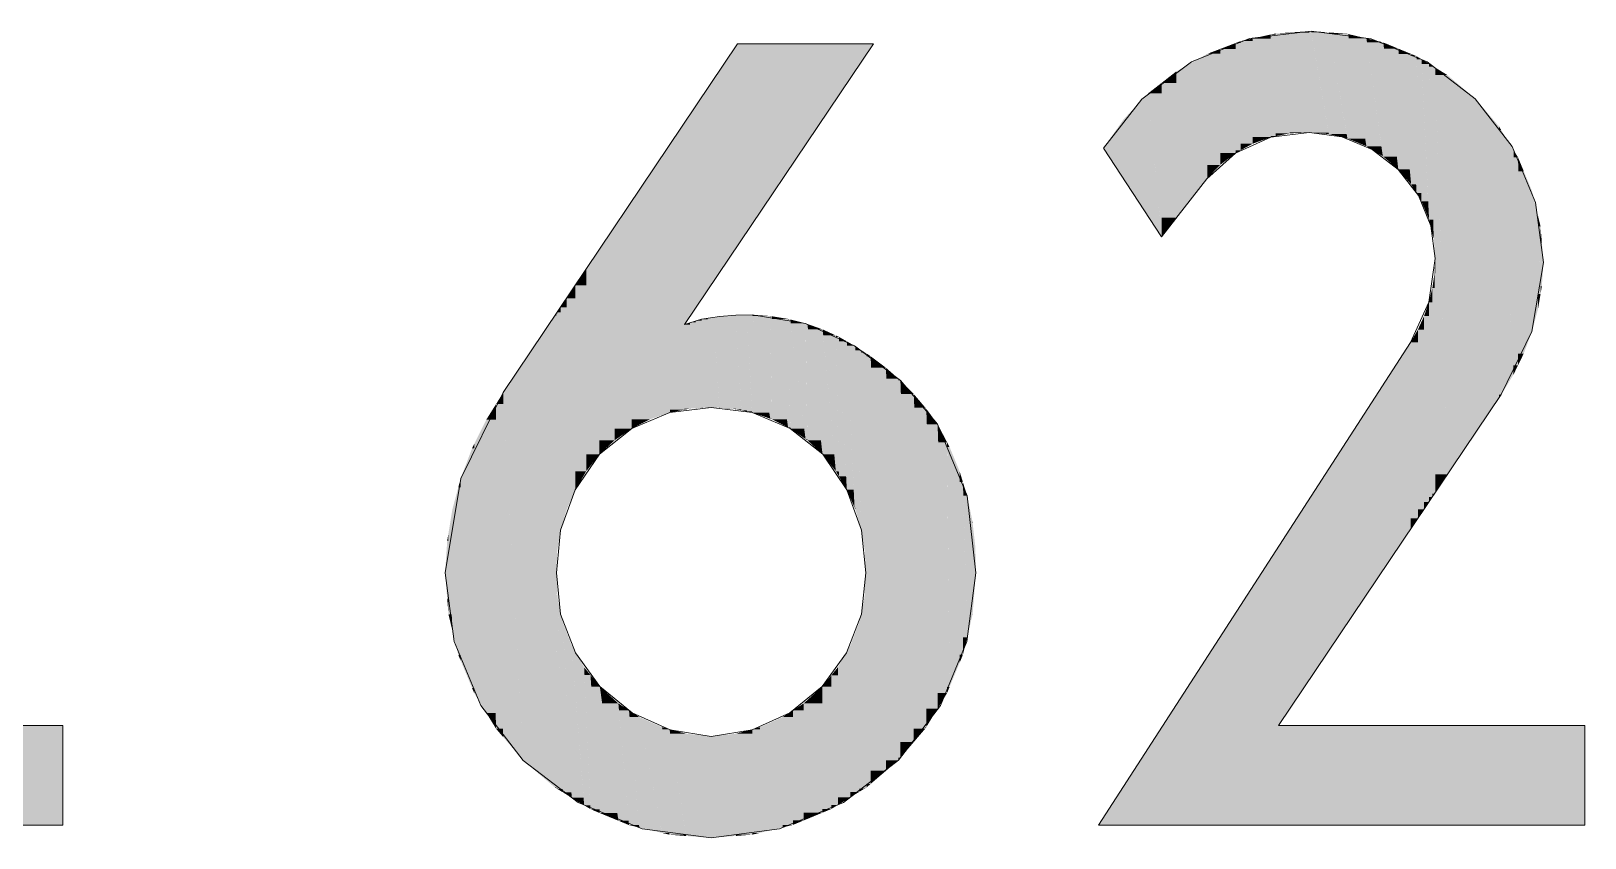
# Model space of a CAD drawing. Extents: x 885 to 2021, y 330 to 1122.
# Drawn here: x 1904.962 to 1908.997, y 640.183 to 642.278 of the extents above; entities that cross this region are included whole.
import ezdxf

# ---------------------------------------------------------------- set-up
doc = ezdxf.new("R2010")
doc.units = 0
doc.layers.get('0').update_dxf_attribs({"lineweight": 18})
doc.layers.add('P11_Plankopf_Ausführung_AF_4_800 Plankopf', color=7, linetype='Continuous', lineweight=25)

# ---------------------------------------------------------------- blocks, each defined once
blk = doc.blocks.new('Referenz-A0T8DI3SAL', base_point=(1729.7843, 502.0648))
at = {"layer": 'P11_Plankopf_Ausführung_AF_4_800 Plankopf', "color": 0, "linetype": 'Continuous', "lineweight": 13, "ltscale": 16.9}
for p, q in [((1908.1259, 642.2579), (1907.976, 642.1974)), ((1908.2863, 642.2776), (1908.1259, 642.2579)), ((1908.4422, 642.2574), (1908.2863, 642.2776)), ((1908.5876, 642.1975), (1908.4422, 642.2574)), ((1906.797, 642.2442), (1906.1882, 641.3391)), ((1906.6587, 641.5155), (1907.1499, 642.2442)), ((1907.1499, 642.2442), (1906.797, 642.2442)), ((1907.976, 642.1974), (1907.8467, 642.1004)), ((1908.7125, 642.1021), (1908.5876, 642.1975)), ((1907.8467, 642.1004), (1907.7467, 641.9734)), ((1908.8084, 641.9776), (1908.7125, 642.1021)), ((1908.2812, 642.0143), (1908.1815, 642.0023)), ((1908.366, 642.0031), (1908.2812, 642.0143)), ((1907.7467, 641.9734), (1907.8977, 641.7431)), ((1908.1815, 642.0023), (1908.09, 641.9609)), ((1908.4449, 641.9704), (1908.366, 642.0031)), ((1908.5127, 641.9184), (1908.4449, 641.9704)), ((1908.8688, 641.8325), (1908.8084, 641.9776)), ((1908.09, 641.9609), (1908.0152, 641.894)), ((1907.8977, 641.7431), (1908.0152, 641.894)), ((1908.5648, 641.8506), (1908.5127, 641.9184)), ((1908.5975, 641.7716), (1908.5648, 641.8506)), ((1908.8897, 641.6767), (1908.8688, 641.8325)), ((1908.6086, 641.6869), (1908.5975, 641.7716)), ((1908.592, 641.5737), (1908.6086, 641.6869)), ((1908.8598, 641.4973), (1908.8897, 641.6767)), ((1908.5446, 641.4695), (1908.592, 641.5737)), ((1906.7035, 641.5295), (1906.6587, 641.5155)), ((1906.7499, 641.5369), (1906.7035, 641.5295)), ((1906.7924, 641.5402), (1906.7499, 641.5369)), ((1906.8351, 641.5411), (1906.7924, 641.5402)), ((1906.9733, 641.5188), (1906.8351, 641.5411)), ((1907.1006, 641.4605), (1906.9733, 641.5188)), ((1908.78, 641.334), (1908.8598, 641.4973)), ((1907.2196, 641.3706), (1907.1006, 641.4605)), ((1908.5446, 641.4695), (1907.7338, 640.2163)), ((1907.3162, 641.257), (1907.2196, 641.3706)), ((1906.1882, 641.3391), (1906.0778, 641.1163)), ((1908.2019, 640.4745), (1908.78, 641.334)), ((1906.6211, 641.2874), (1906.522, 641.2458)), ((1906.7278, 641.3006), (1906.6211, 641.2874)), ((1906.8346, 641.2874), (1906.7278, 641.3006)), ((1906.9337, 641.2458), (1906.8346, 641.2874)), ((1906.522, 641.2458), (1906.4379, 641.1788)), ((1907.0178, 641.1788), (1906.9337, 641.2458)), ((1907.393, 641.071), (1907.3162, 641.257)), ((1906.4379, 641.1788), (1906.3752, 641.0866)), ((1907.0805, 641.0866), (1907.0178, 641.1788)), ((1906.0778, 641.1163), (1906.0373, 640.871)), ((1906.3752, 641.0866), (1906.3372, 640.9819)), ((1907.1185, 640.9819), (1907.0805, 641.0866)), ((1907.4156, 640.871), (1907.393, 641.071)), ((1906.3372, 640.9819), (1906.3262, 640.871)), ((1907.1295, 640.871), (1907.1185, 640.9819)), ((1906.0373, 640.871), (1906.0611, 640.6926)), ((1906.3262, 640.871), (1906.3373, 640.7637)), ((1907.1184, 640.7637), (1907.1295, 640.871)), ((1907.3922, 640.6929), (1907.4156, 640.871)), ((1906.3373, 640.7637), (1906.3758, 640.663)), ((1907.0798, 640.663), (1907.1184, 640.7637)), ((1906.0611, 640.6926), (1906.1303, 640.5265)), ((1907.3235, 640.527), (1907.3922, 640.6929)), ((1906.3758, 640.663), (1906.4391, 640.5756)), ((1907.0166, 640.5756), (1907.0798, 640.663)), ((1906.4391, 640.5756), (1906.5228, 640.5076)), ((1906.9328, 640.5076), (1907.0166, 640.5756)), ((1906.1303, 640.5265), (1906.2401, 640.3839)), ((1907.2143, 640.3845), (1907.3235, 640.527)), ((1906.5228, 640.5076), (1906.6213, 640.4636)), ((1906.8344, 640.4636), (1906.9328, 640.5076)), ((1905.0447, 640.4745), (1904.2492, 640.4745)), ((1905.0447, 640.2163), (1905.0447, 640.4745)), ((1906.6213, 640.4636), (1906.7278, 640.4465)), ((1906.7278, 640.4465), (1906.8344, 640.4636)), ((1908.9973, 640.4745), (1908.2019, 640.4745)), ((1908.9973, 640.2163), (1908.9973, 640.4745)), ((1906.2401, 640.3839), (1906.383, 640.2746)), ((1907.0718, 640.2751), (1907.2143, 640.3845)), ((1906.383, 640.2746), (1906.5494, 640.2061)), ((1906.9059, 640.2064), (1907.0718, 640.2751)), ((1903.7812, 640.2163), (1905.0447, 640.2163)), ((1906.5494, 640.2061), (1906.7278, 640.1829)), ((1906.7278, 640.1829), (1906.9059, 640.2064)), ((1907.7338, 640.2163), (1908.9973, 640.2163))]:
    blk.add_line(p, q, dxfattribs=at)
at = {"layer": 'P11_Plankopf_Ausführung_AF_4_800 Plankopf', "color": 0, "linetype": 'Continuous', "lineweight": 0, "ltscale": 0.0169}
blk.add_line((1906.8351, 641.5411), (1906.8346, 641.5411), dxfattribs=at)
for points in [[(1908.1342, 642.2516), (1908.1036, 642.2516), (1908.1342, 642.2583)], [(1908.1815, 642.2583), (1908.1342, 642.2583), (1908.1815, 642.2687)], [(1908.1815, 642.0023), (1908.1342, 642.0023), (1908.1342, 642.2583)], [(1908.1815, 642.0023), (1908.1815, 642.2583), (1908.1342, 642.2583)], [(1908.194, 642.2687), (1908.1815, 642.2687), (1908.194, 642.2714)], [(1908.194, 642.0048), (1908.1815, 642.0048), (1908.1815, 642.2687)], [(1908.194, 642.0048), (1908.194, 642.2687), (1908.1815, 642.2687)], [(1908.2309, 642.2714), (1908.194, 642.2714), (1908.2309, 642.2739)], [(1908.2309, 642.0121), (1908.194, 642.0121), (1908.194, 642.2714)], [(1908.2309, 642.0121), (1908.2309, 642.2714), (1908.194, 642.2714)], [(1908.2812, 642.2739), (1908.2309, 642.2739), (1908.2812, 642.2772)], [(1908.2812, 642.0143), (1908.2309, 642.0143), (1908.2309, 642.2739)], [(1908.2812, 642.0143), (1908.2812, 642.2739), (1908.2309, 642.2739)], [(1908.2863, 642.2772), (1908.2812, 642.2772), (1908.2863, 642.2776)], [(1908.2863, 642.0143), (1908.2812, 642.0143), (1908.2812, 642.2772)], [(1908.2863, 642.0138), (1908.2863, 642.2772), (1908.2812, 642.2772)], [(1908.3318, 642.0138), (1908.2863, 642.0138), (1908.2863, 642.2776)], [(1908.3325, 642.274), (1908.287, 642.274), (1908.2863, 642.2776)], [(1908.3325, 642.0102), (1908.3325, 642.274), (1908.287, 642.274)], [(1908.3785, 642.0102), (1908.3325, 642.0102), (1908.3325, 642.274)], [(1908.3806, 642.2704), (1908.3331, 642.2704), (1908.3325, 642.274)], [(1908.3806, 641.9987), (1908.3806, 642.2704), (1908.3331, 642.2704)], [(1908.3824, 641.9987), (1908.3806, 641.9987), (1908.3806, 642.2704)], [(1908.3824, 642.2699), (1908.3806, 642.2699), (1908.3806, 642.2704)], [(1908.3824, 641.9982), (1908.3824, 642.2699), (1908.3806, 642.2699)], [(1908.4267, 641.9982), (1908.3824, 641.9982), (1908.3824, 642.2699)], [(1908.4299, 642.2586), (1908.3842, 642.2586), (1908.3824, 642.2699)], [(1908.4299, 641.9786), (1908.4299, 642.2586), (1908.3842, 642.2586)], [(1908.4688, 641.9786), (1908.4299, 641.9786), (1908.4299, 642.2586)], [(1908.4725, 642.2485), (1908.4313, 642.2485), (1908.4299, 642.2586)], [(1906.797, 642.0386), (1906.6587, 642.0386), (1906.797, 642.2442)], [(1906.797, 641.7207), (1907.1499, 642.2442), (1906.797, 642.2442)], [(1908.0152, 642.1732), (1907.9365, 642.1732), (1908.0152, 642.2176)], [(1908.0171, 642.2176), (1908.0152, 642.2176), (1908.0171, 642.2187)], [(1908.0171, 641.896), (1908.0152, 641.896), (1908.0152, 642.2176)], [(1908.0171, 641.896), (1908.0171, 642.2176), (1908.0152, 642.2176)], [(1908.0501, 642.2187), (1908.0171, 642.2187), (1908.0501, 642.2312)], [(1908.0501, 641.9303), (1908.0171, 641.9303), (1908.0171, 642.2187)], [(1908.0501, 641.9303), (1908.0501, 642.2187), (1908.0171, 642.2187)], [(1908.09, 642.2312), (1908.0501, 642.2312), (1908.09, 642.2465)], [(1908.09, 641.9609), (1908.0501, 641.9609), (1908.0501, 642.2312)], [(1908.09, 641.9609), (1908.09, 642.2312), (1908.0501, 642.2312)], [(1908.1036, 642.2465), (1908.09, 642.2465), (1908.1036, 642.2516)], [(1908.1036, 641.9684), (1908.09, 641.9684), (1908.09, 642.2465)], [(1908.1036, 641.9684), (1908.1036, 642.2465), (1908.09, 642.2465)], [(1908.1342, 641.9851), (1908.1036, 641.9851), (1908.1036, 642.2516)], [(1908.1342, 641.9851), (1908.1342, 642.2516), (1908.1036, 642.2516)], [(1908.4725, 641.9525), (1908.4725, 642.2485), (1908.4313, 642.2485)], [(1908.4737, 641.9525), (1908.4725, 641.9525), (1908.4725, 642.2485)], [(1908.4737, 642.248), (1908.4725, 642.248), (1908.4725, 642.2485)], [(1908.4737, 641.9517), (1908.4737, 642.248), (1908.4725, 642.248)], [(1908.5088, 641.9517), (1908.4737, 641.9517), (1908.4737, 642.248)], [(1908.5127, 642.2319), (1908.4756, 642.2319), (1908.4737, 642.248)], [(1908.5127, 641.9184), (1908.5127, 642.2319), (1908.4756, 642.2319)], [(1908.5424, 641.9184), (1908.5127, 641.9184), (1908.5127, 642.2319)], [(1908.5461, 642.2182), (1908.514, 642.2182), (1908.5127, 642.2319)], [(1908.5461, 641.8793), (1908.5461, 642.2182), (1908.514, 642.2182)], [(1908.559, 641.8793), (1908.5461, 641.8793), (1908.5461, 642.2182)], [(1908.5598, 642.2125), (1908.5463, 642.2125), (1908.5461, 642.2182)], [(1908.5598, 641.8569), (1908.5598, 642.2125), (1908.5463, 642.2125)], [(1908.5722, 641.8569), (1908.5598, 641.8569), (1908.5598, 642.2125)], [(1908.5729, 642.2045), (1908.5601, 642.2045), (1908.5598, 642.2125)], [(1907.9365, 642.1429), (1907.8977, 642.1429), (1907.9365, 642.1732)], [(1908.0152, 641.894), (1907.9365, 641.894), (1907.9365, 642.1732)], [(1908.0152, 641.894), (1908.0152, 642.1732), (1907.9365, 642.1732)], [(1908.5729, 641.8355), (1908.5729, 642.2045), (1908.5601, 642.2045)], [(1908.5903, 641.8355), (1908.5729, 641.8355), (1908.5729, 642.2045)], [(1908.5926, 642.1925), (1908.5735, 642.1925), (1908.5729, 642.2045)], [(1908.5926, 641.788), (1908.5926, 642.1925), (1908.5735, 642.1925)], [(1908.6033, 641.788), (1908.5926, 641.788), (1908.5926, 642.1925)], [(1908.6046, 642.1852), (1908.5928, 642.1852), (1908.5926, 642.1925)], [(1908.6046, 641.7381), (1908.6046, 642.1852), (1908.5928, 642.1852)], [(1908.6082, 641.7381), (1908.6046, 641.7381), (1908.6046, 642.1852)], [(1908.6086, 642.1827), (1908.6046, 642.1827), (1908.6046, 642.1852)], [(1908.6086, 641.6869), (1908.6086, 642.1827), (1908.6046, 642.1827)], [(1908.6405, 641.1266), (1908.6086, 641.1266), (1908.6086, 642.1827)], [(1908.6405, 642.1633), (1908.6092, 642.1633), (1908.6086, 642.1827)], [(1907.8977, 642.1163), (1907.8635, 642.1163), (1907.8977, 642.1429)], [(1907.9365, 641.793), (1907.8977, 641.793), (1907.8977, 642.1429)], [(1907.9365, 641.793), (1907.9365, 642.1429), (1907.8977, 642.1429)], [(1908.6405, 641.1266), (1908.6405, 642.1633), (1908.6092, 642.1633)], [(1908.7125, 641.2336), (1908.6405, 641.2336), (1908.6405, 642.1633)], [(1908.7125, 642.1021), (1908.6452, 642.1021), (1908.6405, 642.1633)], [(1907.8635, 642.0492), (1907.7998, 642.0492), (1907.8635, 642.1163)], [(1907.8929, 641.7952), (1907.8635, 641.7952), (1907.8635, 642.1163)], [(1907.8977, 641.7431), (1907.8977, 642.1163), (1907.8635, 642.1163)], [(1908.7125, 641.2336), (1908.7125, 642.1021), (1908.6452, 642.1021)], [(1908.774, 641.325), (1908.7125, 641.325), (1908.7125, 642.1021)], [(1908.774, 642.0303), (1908.7181, 642.0303), (1908.7125, 642.1021)], [(1906.6587, 641.9827), (1906.6211, 641.9827), (1906.6587, 642.0386)], [(1906.797, 641.7207), (1906.6587, 641.7207), (1906.6587, 642.0386)], [(1906.797, 641.7207), (1906.797, 642.0386), (1906.6587, 642.0386)], [(1907.7998, 641.9734), (1907.7467, 641.9734), (1907.7998, 642.0492)], [(1907.8391, 641.8924), (1907.7998, 641.8924), (1907.7998, 642.0492)], [(1907.8635, 641.7952), (1907.8635, 642.0492), (1907.7998, 642.0492)], [(1908.194, 642.0048), (1908.2309, 642.0121), (1908.194, 642.0121)], [(1908.2309, 642.0121), (1908.2812, 642.0143), (1908.2309, 642.0143)], [(1908.2863, 642.0138), (1908.2863, 642.0143), (1908.2812, 642.0143)], [(1908.3325, 642.0102), (1908.3318, 642.0138), (1908.2863, 642.0138)], [(1908.3806, 641.9987), (1908.3785, 642.0102), (1908.3325, 642.0102)], [(1908.774, 641.325), (1908.774, 642.0303), (1908.7181, 642.0303)], [(1908.78, 641.334), (1908.774, 641.334), (1908.774, 642.0303)], [(1908.78, 642.0206), (1908.774, 642.0206), (1908.774, 642.0303)], [(1908.78, 641.334), (1908.78, 642.0206), (1908.774, 642.0206)], [(1908.8118, 641.3857), (1908.78, 641.3857), (1908.78, 642.0206)], [(1908.8118, 641.9689), (1908.7826, 641.9689), (1908.78, 642.0206)], [(1906.6211, 641.9069), (1906.5701, 641.9069), (1906.6211, 641.9827)], [(1906.6587, 641.2947), (1906.6211, 641.2947), (1906.6211, 641.9827)], [(1906.6587, 641.2947), (1906.6587, 641.9827), (1906.6211, 641.9827)], [(1907.7998, 641.8924), (1907.7998, 641.9734), (1907.7467, 641.9734)], [(1908.1036, 641.9684), (1908.1342, 641.9851), (1908.1036, 641.9851)], [(1908.1342, 641.9851), (1908.1815, 642.0023), (1908.1342, 642.0023)], [(1908.1815, 642.0023), (1908.194, 642.0048), (1908.1815, 642.0048)], [(1908.3824, 641.9982), (1908.3824, 641.9987), (1908.3806, 641.9987)], [(1908.4299, 641.9786), (1908.4267, 641.9982), (1908.3824, 641.9982)], [(1908.4725, 641.9525), (1908.4688, 641.9786), (1908.4299, 641.9786)], [(1908.0171, 641.896), (1908.0501, 641.9303), (1908.0171, 641.9303)], [(1908.0501, 641.9303), (1908.09, 641.9609), (1908.0501, 641.9609)], [(1908.09, 641.9609), (1908.1036, 641.9684), (1908.09, 641.9684)], [(1908.4737, 641.9517), (1908.4737, 641.9525), (1908.4725, 641.9525)], [(1908.5127, 641.9184), (1908.5088, 641.9517), (1908.4737, 641.9517)], [(1908.8118, 641.3857), (1908.8118, 641.9689), (1908.7826, 641.9689)], [(1908.8235, 641.4097), (1908.8118, 641.4097), (1908.8118, 641.9689)], [(1908.8235, 641.9499), (1908.8122, 641.9499), (1908.8118, 641.9689)], [(1908.8235, 641.4097), (1908.8235, 641.9499), (1908.8122, 641.9499)], [(1908.8385, 641.4404), (1908.8235, 641.4404), (1908.8235, 641.9499)], [(1908.8385, 641.9138), (1908.8245, 641.9138), (1908.8235, 641.9499)], [(1906.5701, 641.8353), (1906.522, 641.8353), (1906.5701, 641.9069)], [(1906.6211, 641.2874), (1906.5701, 641.2874), (1906.5701, 641.9069)], [(1906.6211, 641.2874), (1906.6211, 641.9069), (1906.5701, 641.9069)], [(1907.8635, 641.7952), (1907.8391, 641.8924), (1907.7998, 641.8924)], [(1907.9365, 641.793), (1908.0152, 641.894), (1907.9365, 641.894)], [(1908.0152, 641.894), (1908.0171, 641.896), (1908.0152, 641.896)], [(1908.5461, 641.8793), (1908.5424, 641.9184), (1908.5127, 641.9184)], [(1908.8385, 641.4404), (1908.8385, 641.9138), (1908.8245, 641.9138)], [(1908.8598, 641.4973), (1908.8385, 641.4973), (1908.8385, 641.9138)], [(1908.8598, 641.8627), (1908.8411, 641.8627), (1908.8385, 641.9138)], [(1908.5598, 641.8569), (1908.559, 641.8793), (1908.5461, 641.8793)], [(1908.5729, 641.8355), (1908.5722, 641.8569), (1908.5598, 641.8569)], [(1908.8598, 641.4973), (1908.8598, 641.8627), (1908.8411, 641.8627)], [(1908.8598, 641.4973), (1908.8598, 641.4973), (1908.8598, 641.8627)], [(1908.8598, 641.4973), (1908.8598, 641.8627), (1908.8598, 641.8627)], [(1908.8598, 641.8627), (1908.8598, 641.8627), (1908.8598, 641.8627)], [(1908.8755, 641.556), (1908.8598, 641.556), (1908.8598, 641.8627)], [(1908.8755, 641.7978), (1908.8631, 641.7978), (1908.8598, 641.8627)], [(1906.522, 641.7693), (1906.4776, 641.7693), (1906.522, 641.8353)], [(1906.5701, 641.27), (1906.522, 641.27), (1906.522, 641.8353)], [(1906.5701, 641.27), (1906.5701, 641.8353), (1906.522, 641.8353)], [(1908.5926, 641.788), (1908.5903, 641.8355), (1908.5729, 641.8355)], [(1906.4776, 641.7102), (1906.4379, 641.7102), (1906.4776, 641.7693)], [(1906.522, 641.2458), (1906.4776, 641.2458), (1906.4776, 641.7693)], [(1906.522, 641.2458), (1906.522, 641.7693), (1906.4776, 641.7693)], [(1907.8977, 641.7431), (1907.8929, 641.7952), (1907.8635, 641.7952)], [(1907.8977, 641.7431), (1907.9365, 641.793), (1907.8977, 641.793)], [(1908.6046, 641.7381), (1908.6033, 641.788), (1908.5926, 641.788)], [(1908.8755, 641.556), (1908.8755, 641.7978), (1908.8631, 641.7978)], [(1908.8821, 641.5953), (1908.8755, 641.5953), (1908.8755, 641.7978)], [(1908.8821, 641.7708), (1908.8764, 641.7708), (1908.8755, 641.7978)], [(1908.8821, 641.5953), (1908.8821, 641.7708), (1908.8764, 641.7708)], [(1908.8855, 641.616), (1908.8821, 641.616), (1908.8821, 641.7708)], [(1908.8855, 641.7281), (1908.883, 641.7281), (1908.8821, 641.7708)], [(1908.6086, 641.6869), (1908.6082, 641.7381), (1908.6046, 641.7381)], [(1908.8855, 641.616), (1908.8855, 641.7281), (1908.883, 641.7281)], [(1908.8897, 641.6767), (1908.8855, 641.6767), (1908.8855, 641.7281)], [(1906.4379, 641.6594), (1906.4037, 641.6594), (1906.4379, 641.7102)], [(1906.4776, 641.2152), (1906.4379, 641.2152), (1906.4379, 641.7102)], [(1906.4776, 641.2152), (1906.4776, 641.7102), (1906.4379, 641.7102)], [(1906.6587, 641.5155), (1906.797, 641.7207), (1906.6587, 641.7207)], [(1908.6086, 641.6487), (1908.6067, 641.6487), (1908.6086, 641.6869)], [(1906.4037, 641.6171), (1906.3752, 641.6171), (1906.4037, 641.6594)], [(1906.4379, 641.1788), (1906.4037, 641.1788), (1906.4037, 641.6594)], [(1906.4379, 641.1788), (1906.4379, 641.6594), (1906.4037, 641.6594)], [(1908.6067, 641.6108), (1908.6011, 641.6108), (1908.6067, 641.6487)], [(1908.6086, 641.0792), (1908.6067, 641.0792), (1908.6067, 641.6487)], [(1908.6086, 641.0792), (1908.6086, 641.6487), (1908.6067, 641.6487)], [(1908.8855, 641.616), (1908.8897, 641.6767), (1908.8855, 641.6767)], [(1906.3752, 641.584), (1906.353, 641.584), (1906.3752, 641.6171)], [(1906.4037, 641.1347), (1906.3752, 641.1347), (1906.3752, 641.6171)], [(1906.4037, 641.1347), (1906.4037, 641.6171), (1906.3752, 641.6171)], [(1908.6011, 641.5737), (1908.592, 641.5737), (1908.6011, 641.6108)], [(1908.6067, 641.0763), (1908.6011, 641.0763), (1908.6011, 641.6108)], [(1908.6067, 641.0763), (1908.6067, 641.6108), (1908.6011, 641.6108)], [(1908.8821, 641.5953), (1908.8855, 641.616), (1908.8821, 641.616)], [(1906.353, 641.5606), (1906.3372, 641.5606), (1906.353, 641.584)], [(1906.3752, 641.0866), (1906.353, 641.0866), (1906.353, 641.584)], [(1906.3752, 641.0866), (1906.3752, 641.584), (1906.353, 641.584)], [(1908.592, 641.5375), (1908.5795, 641.5375), (1908.592, 641.5737)], [(1908.6011, 641.0681), (1908.592, 641.0681), (1908.592, 641.5737)], [(1908.6011, 641.0681), (1908.6011, 641.5737), (1908.592, 641.5737)], [(1908.8755, 641.556), (1908.8821, 641.5953), (1908.8755, 641.5953)], [(1906.3224, 641.4161), (1906.2401, 641.4161), (1906.3224, 641.5386)], [(1906.3262, 641.5386), (1906.3224, 641.5386), (1906.3262, 641.5442)], [(1906.3262, 640.3138), (1906.3224, 640.3138), (1906.3224, 641.5386)], [(1906.3262, 640.3115), (1906.3262, 641.5386), (1906.3224, 641.5386)], [(1906.3283, 641.5442), (1906.3262, 641.5442), (1906.3283, 641.5473)], [(1906.3283, 640.9268), (1906.3262, 640.9268), (1906.3262, 641.5442)], [(1906.3283, 640.9268), (1906.3283, 641.5442), (1906.3262, 641.5442)], [(1906.3372, 641.5473), (1906.3283, 641.5473), (1906.3372, 641.5606)], [(1906.3372, 640.9819), (1906.3283, 640.9819), (1906.3283, 641.5473)], [(1906.3372, 640.9819), (1906.3372, 641.5473), (1906.3283, 641.5473)], [(1906.353, 641.0354), (1906.3372, 641.0354), (1906.3372, 641.5606)], [(1906.353, 641.0354), (1906.353, 641.5606), (1906.3372, 641.5606)], [(1906.6883, 641.5211), (1906.674, 641.5211), (1906.6883, 641.5256)], [(1906.7035, 641.5256), (1906.6883, 641.5256), (1906.7035, 641.5295)], [(1906.7035, 641.2993), (1906.6883, 641.2993), (1906.6883, 641.5256)], [(1906.7035, 641.2993), (1906.7035, 641.5256), (1906.6883, 641.5256)], [(1906.7188, 641.5295), (1906.7035, 641.5295), (1906.7188, 641.5327)], [(1906.7188, 641.3001), (1906.7035, 641.3001), (1906.7035, 641.5295)], [(1906.7188, 641.3001), (1906.7188, 641.5295), (1906.7035, 641.5295)], [(1906.7278, 641.5327), (1906.7188, 641.5327), (1906.7278, 641.5341)], [(1906.7278, 641.3006), (1906.7188, 641.3006), (1906.7188, 641.5327)], [(1906.7278, 641.3006), (1906.7278, 641.5327), (1906.7188, 641.5327)], [(1906.7343, 641.5341), (1906.7278, 641.5341), (1906.7343, 641.5352)], [(1906.7343, 641.3006), (1906.7278, 641.3006), (1906.7278, 641.5341)], [(1906.7343, 641.3002), (1906.7343, 641.5341), (1906.7278, 641.5341)], [(1906.7499, 641.5352), (1906.7343, 641.5352), (1906.7499, 641.5369)], [(1906.7498, 641.3002), (1906.7343, 641.3002), (1906.7343, 641.5352)], [(1906.7499, 641.2994), (1906.7499, 641.5352), (1906.7343, 641.5352)], [(1906.764, 641.5369), (1906.7499, 641.5369), (1906.764, 641.5382)], [(1906.764, 641.2994), (1906.7499, 641.2994), (1906.7499, 641.5369)], [(1906.764, 641.2986), (1906.764, 641.5369), (1906.7499, 641.5369)], [(1906.7782, 641.5382), (1906.764, 641.5382), (1906.7782, 641.5393)], [(1906.7782, 641.2986), (1906.764, 641.2986), (1906.764, 641.5382)], [(1906.7782, 641.2978), (1906.7782, 641.5382), (1906.764, 641.5382)], [(1906.7817, 641.5393), (1906.7782, 641.5393), (1906.7817, 641.5395)], [(1906.7817, 641.2978), (1906.7782, 641.2978), (1906.7782, 641.5393)], [(1906.7817, 641.2977), (1906.7817, 641.5393), (1906.7782, 641.5393)], [(1906.7924, 641.5395), (1906.7817, 641.5395), (1906.7924, 641.5402)], [(1906.7924, 641.2977), (1906.7817, 641.2977), (1906.7817, 641.5395)], [(1906.7924, 641.2956), (1906.7924, 641.5395), (1906.7817, 641.5395)], [(1906.8067, 641.5402), (1906.7924, 641.5402), (1906.8067, 641.5407)], [(1906.8065, 641.2956), (1906.7924, 641.2956), (1906.7924, 641.5402)], [(1906.8067, 641.2928), (1906.8067, 641.5402), (1906.7924, 641.5402)], [(1906.8209, 641.5407), (1906.8067, 641.5407), (1906.8209, 641.541)], [(1906.8208, 641.2928), (1906.8067, 641.2928), (1906.8067, 641.5407)], [(1906.8209, 641.29), (1906.8209, 641.5407), (1906.8067, 641.5407)], [(1906.8346, 641.541), (1906.8209, 641.541), (1906.8346, 641.5411)], [(1906.8344, 641.29), (1906.8209, 641.29), (1906.8209, 641.541)], [(1906.8346, 641.2874), (1906.8346, 641.541), (1906.8209, 641.541)], [(1906.8351, 641.2874), (1906.8346, 641.2874), (1906.8346, 641.5411)], [(1906.8351, 641.2872), (1906.8351, 641.5411), (1906.8346, 641.5411)], [(1906.8791, 641.2872), (1906.8351, 641.2872), (1906.8351, 641.5411)], [(1906.8818, 641.5378), (1906.8357, 641.5378), (1906.8351, 641.5411)], [(1906.8818, 641.2713), (1906.8818, 641.5378), (1906.8357, 641.5378)], [(1906.8855, 641.2713), (1906.8818, 641.2713), (1906.8818, 641.5378)], [(1906.8856, 641.5372), (1906.8818, 641.5372), (1906.8818, 641.5378)], [(1906.8856, 641.27), (1906.8856, 641.5372), (1906.8818, 641.5372)], [(1906.9249, 641.27), (1906.8856, 641.27), (1906.8856, 641.5372)], [(1906.928, 641.5303), (1906.8866, 641.5303), (1906.8856, 641.5372)], [(1906.928, 641.2486), (1906.928, 641.5303), (1906.8866, 641.5303)], [(1906.9336, 641.2486), (1906.928, 641.2486), (1906.928, 641.5303)], [(1906.9337, 641.5289), (1906.928, 641.5289), (1906.928, 641.5303)], [(1906.9337, 641.2458), (1906.9337, 641.5289), (1906.928, 641.5289)], [(1906.9698, 641.2458), (1906.9337, 641.2458), (1906.9337, 641.5289)], [(1906.9733, 641.5188), (1906.935, 641.5188), (1906.9337, 641.5289)], [(1908.5795, 641.5027), (1908.5636, 641.5027), (1908.5795, 641.5375)], [(1908.592, 641.0546), (1908.5795, 641.0546), (1908.5795, 641.5375)], [(1908.592, 641.0546), (1908.592, 641.5375), (1908.5795, 641.5375)], [(1908.8598, 641.4973), (1908.8755, 641.556), (1908.8598, 641.556)], [(1906.6734, 641.5155), (1906.6587, 641.5155), (1906.6734, 641.5209)], [(1906.6734, 641.2975), (1906.6587, 641.2975), (1906.6587, 641.5155)], [(1906.6734, 641.2975), (1906.6734, 641.5155), (1906.6587, 641.5155)], [(1906.674, 641.5209), (1906.6734, 641.5209), (1906.674, 641.5211)], [(1906.674, 641.2977), (1906.6734, 641.2977), (1906.6734, 641.5209)], [(1906.674, 641.2977), (1906.674, 641.5209), (1906.6734, 641.5209)], [(1906.6883, 641.2984), (1906.674, 641.2984), (1906.674, 641.5211)], [(1906.6883, 641.2984), (1906.6883, 641.5211), (1906.674, 641.5211)], [(1906.9733, 641.2184), (1906.9733, 641.5188), (1906.935, 641.5188)], [(1906.978, 641.2184), (1906.9733, 641.2184), (1906.9733, 641.5188)], [(1906.9781, 641.5171), (1906.9734, 641.5171), (1906.9733, 641.5188)], [(1906.9781, 641.2152), (1906.9781, 641.5171), (1906.9734, 641.5171)], [(1907.0132, 641.2152), (1906.9781, 641.2152), (1906.9781, 641.5171)], [(1907.0174, 641.5032), (1906.9797, 641.5032), (1906.9781, 641.5171)], [(1907.0174, 641.1792), (1907.0174, 641.5032), (1906.9797, 641.5032)], [(1907.0178, 641.1792), (1907.0174, 641.1792), (1907.0174, 641.5032)], [(1907.0178, 641.503), (1907.0174, 641.503), (1907.0174, 641.5032)], [(1907.0178, 641.1788), (1907.0178, 641.503), (1907.0174, 641.503)], [(1907.0479, 641.1788), (1907.0178, 641.1788), (1907.0178, 641.503)], [(1907.052, 641.4873), (1907.0193, 641.4873), (1907.0178, 641.503)], [(1907.052, 641.1347), (1907.052, 641.4873), (1907.0193, 641.4873)], [(1907.0597, 641.1347), (1907.052, 641.1347), (1907.052, 641.4873)], [(1907.06, 641.4837), (1907.0521, 641.4837), (1907.052, 641.4873)], [(1908.5636, 641.4695), (1908.5446, 641.4695), (1908.5636, 641.5027)], [(1908.5795, 641.0359), (1908.5636, 641.0359), (1908.5636, 641.5027)], [(1908.5795, 641.0359), (1908.5795, 641.5027), (1908.5636, 641.5027)], [(1908.8385, 641.4404), (1908.8598, 641.4973), (1908.8385, 641.4973)], [(1908.8598, 641.4973), (1908.8598, 641.4973), (1908.8598, 641.4973)], [(1907.06, 641.1212), (1907.06, 641.4837), (1907.0521, 641.4837)], [(1907.0787, 641.1212), (1907.06, 641.1212), (1907.06, 641.4837)], [(1907.0805, 641.472), (1907.0606, 641.472), (1907.06, 641.4837)], [(1907.0805, 641.0866), (1907.0805, 641.472), (1907.0606, 641.472)], [(1907.0984, 641.0866), (1907.0805, 641.0866), (1907.0805, 641.472)], [(1907.1006, 641.4605), (1907.081, 641.4605), (1907.0805, 641.472)], [(1907.1006, 641.0404), (1907.1006, 641.4605), (1907.081, 641.4605)], [(1907.1027, 641.0404), (1907.1006, 641.0404), (1907.1006, 641.4605)], [(1907.1027, 641.4591), (1907.1006, 641.4591), (1907.1006, 641.4605)], [(1907.1027, 641.0354), (1907.1027, 641.4591), (1907.1006, 641.4591)], [(1907.1167, 641.0354), (1907.1027, 641.0354), (1907.1027, 641.4591)], [(1907.1185, 641.4489), (1907.103, 641.4489), (1907.1027, 641.4591)], [(1907.1185, 640.9819), (1907.1185, 641.4489), (1907.103, 641.4489)], [(1907.1265, 640.9819), (1907.1185, 640.9819), (1907.1185, 641.4489)], [(1907.1274, 641.4431), (1907.1185, 641.4431), (1907.1185, 641.4489)], [(1908.5446, 640.984), (1908.2305, 640.984), (1908.5446, 641.4695)], [(1908.5636, 641.0123), (1908.5446, 641.0123), (1908.5446, 641.4695)], [(1908.5636, 641.0123), (1908.5636, 641.4695), (1908.5446, 641.4695)], [(1906.2401, 641.3391), (1906.1882, 641.3391), (1906.2401, 641.4161)], [(1906.3172, 640.3839), (1906.2401, 640.3839), (1906.2401, 641.4161)], [(1906.3224, 640.3138), (1906.3224, 641.4161), (1906.2401, 641.4161)], [(1907.1274, 640.9268), (1907.1274, 641.4431), (1907.1185, 641.4431)], [(1907.1293, 640.9268), (1907.1274, 640.9268), (1907.1274, 641.4431)], [(1907.1295, 641.4418), (1907.1274, 641.4418), (1907.1274, 641.4431)], [(1907.1295, 640.871), (1907.1295, 641.4418), (1907.1274, 641.4418)], [(1907.1322, 640.3144), (1907.1295, 640.3144), (1907.1295, 641.4418)], [(1907.1322, 641.4401), (1907.1295, 641.4401), (1907.1295, 641.4418)], [(1907.1322, 640.3144), (1907.1322, 641.4401), (1907.1295, 641.4401)], [(1907.1424, 640.3231), (1907.1322, 640.3231), (1907.1322, 641.4401)], [(1907.1424, 641.4335), (1907.1322, 641.4335), (1907.1322, 641.4401)], [(1907.1424, 640.3231), (1907.1424, 641.4335), (1907.1322, 641.4335)], [(1907.1822, 640.3571), (1907.1424, 640.3571), (1907.1424, 641.4335)], [(1907.1822, 641.4035), (1907.1435, 641.4035), (1907.1424, 641.4335)], [(1908.8118, 641.3857), (1908.8235, 641.4097), (1908.8118, 641.4097)], [(1908.8235, 641.4097), (1908.8385, 641.4404), (1908.8235, 641.4404)], [(1907.1822, 640.3571), (1907.1822, 641.4035), (1907.1435, 641.4035)], [(1907.2143, 640.3845), (1907.1822, 640.3845), (1907.1822, 641.4035)], [(1907.2143, 641.3753), (1907.183, 641.3753), (1907.1822, 641.4035)], [(1907.2143, 640.3845), (1907.2143, 641.3753), (1907.183, 641.3753)], [(1907.2196, 640.3908), (1907.2143, 640.3908), (1907.2143, 641.3753)], [(1907.2196, 641.3706), (1907.2143, 641.3706), (1907.2143, 641.3753)], [(1907.2196, 640.3908), (1907.2196, 641.3706), (1907.2143, 641.3706)], [(1907.2545, 640.4317), (1907.2196, 640.4317), (1907.2196, 641.3706)], [(1907.2545, 641.3351), (1907.2209, 641.3351), (1907.2196, 641.3706)], [(1908.78, 641.334), (1908.8118, 641.3857), (1908.78, 641.3857)], [(1906.1882, 641.3094), (1906.1697, 641.3094), (1906.1882, 641.3391)], [(1906.2368, 640.4444), (1906.1882, 640.4444), (1906.1882, 641.3391)], [(1906.2401, 640.3839), (1906.2401, 641.3391), (1906.1882, 641.3391)], [(1907.2545, 640.4317), (1907.2545, 641.3351), (1907.2209, 641.3351)], [(1907.2843, 640.4666), (1907.2545, 640.4666), (1907.2545, 641.3351)], [(1907.2843, 641.3001), (1907.2557, 641.3001), (1907.2545, 641.3351)], [(1908.7125, 641.2336), (1908.774, 641.325), (1908.7125, 641.325)], [(1908.774, 641.325), (1908.78, 641.334), (1908.774, 641.334)], [(1906.1697, 641.2686), (1906.1441, 641.2686), (1906.1697, 641.3094)], [(1906.1878, 640.4661), (1906.1697, 640.4661), (1906.1697, 641.3094)], [(1906.1882, 640.4444), (1906.1882, 641.3094), (1906.1697, 641.3094)], [(1906.5701, 641.27), (1906.6211, 641.2874), (1906.5701, 641.2874)], [(1906.6211, 641.2874), (1906.6587, 641.2947), (1906.6211, 641.2947)], [(1906.6587, 641.2947), (1906.6734, 641.2975), (1906.6587, 641.2975)], [(1906.6734, 641.2975), (1906.674, 641.2977), (1906.6734, 641.2977)], [(1906.674, 641.2977), (1906.6883, 641.2984), (1906.674, 641.2984)], [(1906.6883, 641.2984), (1906.7035, 641.2993), (1906.6883, 641.2993)], [(1906.7035, 641.2993), (1906.7188, 641.3001), (1906.7035, 641.3001)], [(1906.7188, 641.3001), (1906.7278, 641.3006), (1906.7188, 641.3006)], [(1906.7343, 641.3002), (1906.7343, 641.3006), (1906.7278, 641.3006)], [(1906.7499, 641.2994), (1906.7498, 641.3002), (1906.7343, 641.3002)], [(1906.764, 641.2986), (1906.764, 641.2994), (1906.7499, 641.2994)], [(1906.7782, 641.2978), (1906.7782, 641.2986), (1906.764, 641.2986)], [(1906.7817, 641.2977), (1906.7817, 641.2978), (1906.7782, 641.2978)], [(1906.7924, 641.2956), (1906.7924, 641.2977), (1906.7817, 641.2977)], [(1906.8067, 641.2928), (1906.8065, 641.2956), (1906.7924, 641.2956)], [(1906.8209, 641.29), (1906.8208, 641.2928), (1906.8067, 641.2928)], [(1906.8346, 641.2874), (1906.8344, 641.29), (1906.8209, 641.29)], [(1906.8351, 641.2872), (1906.8351, 641.2874), (1906.8346, 641.2874)], [(1906.8818, 641.2713), (1906.8791, 641.2872), (1906.8351, 641.2872)], [(1907.2843, 640.4666), (1907.2843, 641.3001), (1907.2557, 641.3001)], [(1907.2868, 640.4706), (1907.2843, 640.4706), (1907.2843, 641.3001)], [(1907.2868, 641.2972), (1907.2843, 641.2972), (1907.2843, 641.3001)], [(1907.2868, 640.4706), (1907.2868, 641.2972), (1907.2843, 641.2972)], [(1907.3162, 640.5185), (1907.2868, 640.5185), (1907.2868, 641.2972)], [(1907.3162, 641.257), (1907.2883, 641.257), (1907.2868, 641.2972)], [(1906.1441, 641.2058), (1906.113, 641.2058), (1906.1441, 641.2686)], [(1906.1684, 640.5076), (1906.1441, 640.5076), (1906.1441, 641.2686)], [(1906.1697, 640.4661), (1906.1697, 641.2686), (1906.1441, 641.2686)], [(1906.4776, 641.2152), (1906.522, 641.2458), (1906.4776, 641.2458)], [(1906.522, 641.2458), (1906.5701, 641.27), (1906.522, 641.27)], [(1906.8856, 641.27), (1906.8855, 641.2713), (1906.8818, 641.2713)], [(1906.928, 641.2486), (1906.9249, 641.27), (1906.8856, 641.27)], [(1906.9337, 641.2458), (1906.9336, 641.2486), (1906.928, 641.2486)], [(1906.9733, 641.2184), (1906.9698, 641.2458), (1906.9337, 641.2458)], [(1907.3162, 640.5185), (1907.3162, 641.257), (1907.2883, 641.257)], [(1907.3407, 640.5587), (1907.3162, 640.5587), (1907.3162, 641.257)], [(1907.3407, 641.2103), (1907.3178, 641.2103), (1907.3162, 641.257)], [(1906.113, 641.1941), (1906.1072, 641.1941), (1906.113, 641.2058)], [(1906.1419, 640.5582), (1906.113, 640.5582), (1906.113, 641.2058)], [(1906.1441, 640.5076), (1906.1441, 641.2058), (1906.113, 641.2058)], [(1906.4379, 641.1788), (1906.4776, 641.2152), (1906.4379, 641.2152)], [(1906.9781, 641.2152), (1906.978, 641.2184), (1906.9733, 641.2184)], [(1907.0174, 641.1792), (1907.0132, 641.2152), (1906.9781, 641.2152)], [(1907.3407, 640.5587), (1907.3407, 641.2103), (1907.3178, 641.2103)], [(1907.3475, 640.575), (1907.3407, 640.575), (1907.3407, 641.2103)], [(1907.3475, 641.1974), (1907.3409, 641.1974), (1907.3407, 641.2103)], [(1908.6405, 641.1266), (1908.7125, 641.2336), (1908.6405, 641.2336)], [(1906.1072, 641.1163), (1906.0778, 641.1163), (1906.1072, 641.1941)], [(1906.1129, 640.5722), (1906.1072, 640.5722), (1906.1072, 641.1941)], [(1906.113, 640.5582), (1906.113, 641.1941), (1906.1072, 641.1941)], [(1906.4037, 641.1347), (1906.4379, 641.1788), (1906.4037, 641.1788)], [(1907.0178, 641.1788), (1907.0178, 641.1792), (1907.0174, 641.1792)], [(1907.052, 641.1347), (1907.0479, 641.1788), (1907.0178, 641.1788)], [(1907.3475, 640.575), (1907.3475, 641.1974), (1907.3409, 641.1974)], [(1907.3732, 640.637), (1907.3475, 640.637), (1907.3475, 641.1974)], [(1907.3732, 641.1353), (1907.3503, 641.1353), (1907.3475, 641.1974)], [(1906.3752, 641.0866), (1906.4037, 641.1347), (1906.3752, 641.1347)], [(1907.06, 641.1212), (1907.0597, 641.1347), (1907.052, 641.1347)], [(1907.3732, 640.637), (1907.3732, 641.1353), (1907.3503, 641.1353)], [(1907.382, 640.6584), (1907.3732, 640.6584), (1907.3732, 641.1353)], [(1907.382, 641.1065), (1907.3737, 641.1065), (1907.3732, 641.1353)], [(1908.6086, 641.0792), (1908.6405, 641.1266), (1908.6086, 641.1266)], [(1906.0714, 641.036), (1906.0562, 641.036), (1906.0714, 641.0927)], [(1906.0778, 641.0927), (1906.0714, 641.0927), (1906.0778, 641.1163)], [(1906.0776, 640.6581), (1906.0714, 640.6581), (1906.0714, 641.0927)], [(1906.0778, 640.6428), (1906.0778, 641.0927), (1906.0714, 641.0927)], [(1906.1034, 640.6428), (1906.0778, 640.6428), (1906.0778, 641.1163)], [(1906.1072, 640.5722), (1906.1072, 641.1163), (1906.0778, 641.1163)], [(1906.353, 641.0354), (1906.3752, 641.0866), (1906.353, 641.0866)], [(1907.0805, 641.0866), (1907.0787, 641.1212), (1907.06, 641.1212)], [(1907.1006, 641.0404), (1907.0984, 641.0866), (1907.0805, 641.0866)], [(1907.382, 640.6584), (1907.382, 641.1065), (1907.3737, 641.1065)], [(1907.393, 640.704), (1907.382, 640.704), (1907.382, 641.1065)], [(1907.393, 641.071), (1907.383, 641.071), (1907.382, 641.1065)], [(1907.393, 640.704), (1907.393, 641.071), (1907.383, 641.071)], [(1907.4067, 640.7614), (1907.393, 640.7614), (1907.393, 641.071)], [(1907.4067, 641.0051), (1907.3959, 641.0051), (1907.393, 641.071)], [(1908.5795, 641.0359), (1908.592, 641.0546), (1908.5795, 641.0546)], [(1908.592, 641.0546), (1908.6011, 641.0681), (1908.592, 641.0681)], [(1908.6011, 641.0681), (1908.6067, 641.0763), (1908.6011, 641.0763)], [(1908.6067, 641.0763), (1908.6086, 641.0792), (1908.6067, 641.0792)], [(1906.0562, 640.9741), (1906.046, 640.9741), (1906.0562, 641.036)], [(1906.0689, 640.7209), (1906.0562, 640.7209), (1906.0562, 641.036)], [(1906.0714, 640.6581), (1906.0714, 641.036), (1906.0562, 641.036)], [(1906.3372, 640.9819), (1906.353, 641.0354), (1906.3372, 641.0354)], [(1907.1027, 641.0354), (1907.1027, 641.0404), (1907.1006, 641.0404)], [(1907.1185, 640.9819), (1907.1167, 641.0354), (1907.1027, 641.0354)], [(1907.4067, 640.7614), (1907.4067, 641.0051), (1907.3959, 641.0051)], [(1907.4072, 640.7634), (1907.4067, 640.7634), (1907.4067, 641.0051)], [(1907.4072, 641.0008), (1907.4067, 641.0008), (1907.4067, 641.0051)], [(1907.4072, 640.7634), (1907.4072, 641.0008), (1907.4067, 641.0008)], [(1907.4143, 640.8538), (1907.4072, 640.8538), (1907.4072, 641.0008)], [(1907.4143, 640.9383), (1907.4102, 640.9383), (1907.4072, 641.0008)], [(1908.5446, 640.984), (1908.5636, 641.0123), (1908.5446, 641.0123)], [(1908.5636, 641.0123), (1908.5795, 641.0359), (1908.5636, 641.0359)], [(1906.046, 640.954), (1906.0427, 640.954), (1906.046, 640.9741)], [(1906.0545, 640.7632), (1906.046, 640.7632), (1906.046, 640.9741)], [(1906.0562, 640.7209), (1906.0562, 640.9741), (1906.046, 640.9741)], [(1906.3283, 640.9268), (1906.3372, 640.9819), (1906.3283, 640.9819)], [(1907.1274, 640.9268), (1907.1265, 640.9819), (1907.1185, 640.9819)], [(1908.5148, 640.9398), (1908.2019, 640.9398), (1908.5446, 640.984)], [(1908.2019, 640.9398), (1908.5446, 640.984), (1908.2305, 640.984)], [(1906.0427, 640.871), (1906.0373, 640.871), (1906.0427, 640.954)], [(1906.0453, 640.8044), (1906.0427, 640.8044), (1906.0427, 640.954)], [(1906.046, 640.7632), (1906.046, 640.954), (1906.0427, 640.954)], [(1906.3262, 640.871), (1906.3283, 640.9268), (1906.3262, 640.9268)], [(1907.1295, 640.871), (1907.1293, 640.9268), (1907.1274, 640.9268)], [(1907.4143, 640.8538), (1907.4143, 640.9383), (1907.4102, 640.9383)], [(1907.4156, 640.871), (1907.4143, 640.871), (1907.4143, 640.9383)], [(1907.7338, 640.2163), (1908.2019, 640.2163), (1908.2019, 640.9398)], [(1908.2019, 640.4745), (1908.5148, 640.9398), (1908.2019, 640.9398)], [(1906.0427, 640.8044), (1906.0427, 640.871), (1906.0373, 640.871)], [(1906.3295, 640.3115), (1906.3262, 640.3115), (1906.3262, 640.871)], [(1906.3295, 640.8062), (1906.3266, 640.8062), (1906.3262, 640.871)], [(1907.1295, 640.8062), (1907.1262, 640.8062), (1907.1295, 640.871)], [(1907.4072, 640.7634), (1907.4143, 640.8538), (1907.4072, 640.8538)], [(1907.4143, 640.8538), (1907.4156, 640.871), (1907.4143, 640.871)], [(1906.046, 640.7632), (1906.0453, 640.8044), (1906.0427, 640.8044)], [(1906.3295, 640.3095), (1906.3295, 640.8062), (1906.3266, 640.8062)], [(1906.3427, 640.3095), (1906.3295, 640.3095), (1906.3295, 640.8062)], [(1906.3429, 640.7428), (1906.3312, 640.7428), (1906.3295, 640.8062)], [(1907.1262, 640.7428), (1907.1128, 640.7428), (1907.1262, 640.8062)], [(1907.1295, 640.3127), (1907.1262, 640.3127), (1907.1262, 640.8062)], [(1907.1295, 640.3127), (1907.1295, 640.8062), (1907.1262, 640.8062)], [(1906.0562, 640.7209), (1906.0545, 640.7632), (1906.046, 640.7632)], [(1907.393, 640.704), (1907.4067, 640.7614), (1907.393, 640.7614)], [(1907.4067, 640.7614), (1907.4072, 640.7634), (1907.4067, 640.7634)], [(1906.0714, 640.6581), (1906.0689, 640.7209), (1906.0562, 640.7209)], [(1906.3429, 640.3013), (1906.3429, 640.7428), (1906.3312, 640.7428)], [(1906.3653, 640.3013), (1906.3429, 640.3013), (1906.3429, 640.7428)], [(1906.366, 640.6822), (1906.346, 640.6822), (1906.3429, 640.7428)], [(1907.1128, 640.6822), (1907.0896, 640.6822), (1907.1128, 640.7428)], [(1907.1262, 640.3107), (1907.1128, 640.3107), (1907.1128, 640.7428)], [(1907.1262, 640.3107), (1907.1262, 640.7428), (1907.1128, 640.7428)], [(1906.366, 640.2872), (1906.366, 640.6822), (1906.346, 640.6822)], [(1906.3968, 640.2872), (1906.366, 640.2872), (1906.366, 640.6822)], [(1906.3984, 640.626), (1906.3704, 640.626), (1906.366, 640.6822)], [(1907.0896, 640.626), (1907.0573, 640.626), (1907.0896, 640.6822)], [(1907.1128, 640.3025), (1907.0896, 640.3025), (1907.0896, 640.6822)], [(1907.1128, 640.3025), (1907.1128, 640.6822), (1907.0896, 640.6822)], [(1907.382, 640.6584), (1907.393, 640.704), (1907.382, 640.704)], [(1906.0778, 640.6428), (1906.0776, 640.6581), (1906.0714, 640.6581)], [(1906.1072, 640.5722), (1906.1034, 640.6428), (1906.0778, 640.6428)], [(1907.3732, 640.637), (1907.382, 640.6584), (1907.3732, 640.6584)], [(1906.3984, 640.2675), (1906.3984, 640.626), (1906.3704, 640.626)], [(1906.4143, 640.2675), (1906.3984, 640.2675), (1906.3984, 640.626)], [(1906.4148, 640.6057), (1906.3993, 640.6057), (1906.3984, 640.626)], [(1906.4148, 640.2575), (1906.4148, 640.6057), (1906.3993, 640.6057)], [(1906.4384, 640.2575), (1906.4148, 640.2575), (1906.4148, 640.6057)], [(1906.4391, 640.5756), (1906.4168, 640.5756), (1906.4148, 640.6057)], [(1907.0401, 640.5756), (1907.0166, 640.5756), (1907.0401, 640.6048)], [(1907.0573, 640.6048), (1907.0401, 640.6048), (1907.0573, 640.626)], [(1907.0573, 640.2685), (1907.0401, 640.2685), (1907.0401, 640.6048)], [(1907.0573, 640.2685), (1907.0573, 640.6048), (1907.0401, 640.6048)], [(1907.0896, 640.2883), (1907.0573, 640.2883), (1907.0573, 640.626)], [(1907.0896, 640.2883), (1907.0896, 640.626), (1907.0573, 640.626)], [(1907.3475, 640.575), (1907.3732, 640.637), (1907.3475, 640.637)], [(1906.113, 640.5582), (1906.1129, 640.5722), (1906.1072, 640.5722)], [(1906.1441, 640.5076), (1906.1419, 640.5582), (1906.113, 640.5582)], [(1906.4391, 640.2474), (1906.4391, 640.5756), (1906.4168, 640.5756)], [(1906.4845, 640.2474), (1906.4391, 640.2474), (1906.4391, 640.5756)], [(1906.4872, 640.5321), (1906.4451, 640.5321), (1906.4391, 640.5756)], [(1907.0166, 640.5321), (1906.9684, 640.5321), (1907.0166, 640.5756)], [(1907.0401, 640.2579), (1907.0166, 640.2579), (1907.0166, 640.5756)], [(1907.0401, 640.2579), (1907.0401, 640.5756), (1907.0166, 640.5756)], [(1907.3162, 640.5185), (1907.3407, 640.5587), (1907.3162, 640.5587)], [(1907.3407, 640.5587), (1907.3475, 640.575), (1907.3407, 640.575)], [(1906.4872, 640.2276), (1906.4872, 640.5321), (1906.4451, 640.5321)], [(1906.5138, 640.2276), (1906.4872, 640.2276), (1906.4872, 640.5321)], [(1906.5148, 640.5142), (1906.4888, 640.5142), (1906.4872, 640.5321)], [(1906.9684, 640.5139), (1906.9404, 640.5139), (1906.9684, 640.5321)], [(1907.0166, 640.2482), (1906.9684, 640.2482), (1906.9684, 640.5321)], [(1907.0166, 640.2482), (1907.0166, 640.5321), (1906.9684, 640.5321)], [(1907.2868, 640.4706), (1907.3162, 640.5185), (1907.2868, 640.5185)], [(1906.1697, 640.4661), (1906.1684, 640.5076), (1906.1441, 640.5076)], [(1906.5148, 640.2162), (1906.5148, 640.5142), (1906.4888, 640.5142)], [(1906.541, 640.2162), (1906.5148, 640.2162), (1906.5148, 640.5142)], [(1906.5416, 640.4967), (1906.5163, 640.4967), (1906.5148, 640.5142)], [(1906.5416, 640.2099), (1906.5416, 640.4967), (1906.5163, 640.4967)], [(1906.598, 640.2099), (1906.5416, 640.2099), (1906.5416, 640.4967)], [(1906.6008, 640.4703), (1906.5468, 640.4703), (1906.5416, 640.4967)], [(1906.9141, 640.4703), (1906.8549, 640.4703), (1906.9141, 640.4967)], [(1906.9404, 640.4967), (1906.9141, 640.4967), (1906.9404, 640.5139)], [(1906.9404, 640.2166), (1906.9141, 640.2166), (1906.9141, 640.4967)], [(1906.9404, 640.2166), (1906.9404, 640.4967), (1906.9141, 640.4967)], [(1906.9684, 640.2282), (1906.9404, 640.2282), (1906.9404, 640.5139)], [(1906.9684, 640.2282), (1906.9684, 640.5139), (1906.9404, 640.5139)], [(1904.2492, 640.2163), (1905.0447, 640.2163), (1904.2492, 640.4745)], [(1905.0447, 640.2163), (1905.0447, 640.4745), (1904.2492, 640.4745)], [(1906.1882, 640.4444), (1906.1878, 640.4661), (1906.1697, 640.4661)], [(1906.2401, 640.3839), (1906.2368, 640.4444), (1906.1882, 640.4444)], [(1906.6008, 640.1958), (1906.6008, 640.4703), (1906.5468, 640.4703)], [(1906.6197, 640.1958), (1906.6008, 640.1958), (1906.6008, 640.4703)], [(1906.62, 640.4651), (1906.6011, 640.4651), (1906.6008, 640.4703)], [(1906.62, 640.1912), (1906.62, 640.4651), (1906.6011, 640.4651)], [(1906.6628, 640.1912), (1906.62, 640.1912), (1906.62, 640.4651)], [(1906.6634, 640.4534), (1906.6218, 640.4534), (1906.62, 640.4651)], [(1906.6634, 640.1878), (1906.6634, 640.4534), (1906.6218, 640.4534)], [(1906.7267, 640.1878), (1906.6634, 640.1878), (1906.6634, 640.4534)], [(1906.7278, 640.4465), (1906.665, 640.4465), (1906.6634, 640.4534)], [(1906.7278, 640.1829), (1906.7278, 640.4465), (1906.665, 640.4465)], [(1906.7923, 640.4465), (1906.7278, 640.4465), (1906.7923, 640.4534)], [(1906.7923, 640.188), (1906.7278, 640.188), (1906.7278, 640.4465)], [(1906.7923, 640.188), (1906.7923, 640.4465), (1906.7278, 640.4465)], [(1906.8355, 640.4534), (1906.7923, 640.4534), (1906.8355, 640.465)], [(1906.8355, 640.1914), (1906.7923, 640.1914), (1906.7923, 640.4534)], [(1906.8355, 640.1914), (1906.8355, 640.4534), (1906.7923, 640.4534)], [(1906.8549, 640.465), (1906.8355, 640.465), (1906.8549, 640.4703)], [(1906.8549, 640.196), (1906.8355, 640.196), (1906.8355, 640.465)], [(1906.8549, 640.196), (1906.8549, 640.465), (1906.8355, 640.465)], [(1906.9141, 640.2103), (1906.8549, 640.2103), (1906.8549, 640.4703)], [(1906.9141, 640.2103), (1906.9141, 640.4703), (1906.8549, 640.4703)], [(1907.2545, 640.4317), (1907.2843, 640.4666), (1907.2545, 640.4666)], [(1907.2843, 640.4666), (1907.2868, 640.4706), (1907.2843, 640.4706)], [(1908.2019, 640.2163), (1908.9973, 640.2163), (1908.2019, 640.4745)], [(1908.9973, 640.2163), (1908.9973, 640.4745), (1908.2019, 640.4745)], [(1907.2196, 640.3908), (1907.2545, 640.4317), (1907.2196, 640.4317)], [(1906.3224, 640.3138), (1906.3172, 640.3839), (1906.2401, 640.3839)], [(1907.1424, 640.3231), (1907.1822, 640.3571), (1907.1424, 640.3571)], [(1907.1822, 640.3571), (1907.2143, 640.3845), (1907.1822, 640.3845)], [(1907.2143, 640.3845), (1907.2196, 640.3908), (1907.2143, 640.3908)], [(1907.1322, 640.3144), (1907.1424, 640.3231), (1907.1322, 640.3231)], [(1906.3262, 640.3115), (1906.3262, 640.3138), (1906.3224, 640.3138)], [(1906.3295, 640.3095), (1906.3295, 640.3115), (1906.3262, 640.3115)], [(1906.3429, 640.3013), (1906.3427, 640.3095), (1906.3295, 640.3095)], [(1906.366, 640.2872), (1906.3653, 640.3013), (1906.3429, 640.3013)], [(1906.3984, 640.2675), (1906.3968, 640.2872), (1906.366, 640.2872)], [(1907.0573, 640.2685), (1907.0896, 640.2883), (1907.0573, 640.2883)], [(1907.0896, 640.2883), (1907.1128, 640.3025), (1907.0896, 640.3025)], [(1907.1128, 640.3025), (1907.1262, 640.3107), (1907.1128, 640.3107)], [(1907.1262, 640.3107), (1907.1295, 640.3127), (1907.1262, 640.3127)], [(1907.1295, 640.3127), (1907.1322, 640.3144), (1907.1295, 640.3144)], [(1906.4148, 640.2575), (1906.4143, 640.2675), (1906.3984, 640.2675)], [(1906.4391, 640.2474), (1906.4384, 640.2575), (1906.4148, 640.2575)], [(1906.4872, 640.2276), (1906.4845, 640.2474), (1906.4391, 640.2474)], [(1906.9684, 640.2282), (1907.0166, 640.2482), (1906.9684, 640.2482)], [(1907.0166, 640.2482), (1907.0401, 640.2579), (1907.0166, 640.2579)], [(1907.0401, 640.2579), (1907.0573, 640.2685), (1907.0401, 640.2685)], [(1906.5148, 640.2162), (1906.5138, 640.2276), (1906.4872, 640.2276)], [(1906.5416, 640.2099), (1906.541, 640.2162), (1906.5148, 640.2162)], [(1906.6008, 640.1958), (1906.598, 640.2099), (1906.5416, 640.2099)], [(1906.62, 640.1912), (1906.6197, 640.1958), (1906.6008, 640.1958)], [(1906.8355, 640.1914), (1906.8549, 640.196), (1906.8355, 640.196)], [(1906.8549, 640.196), (1906.9141, 640.2103), (1906.8549, 640.2103)], [(1906.9141, 640.2103), (1906.9404, 640.2166), (1906.9141, 640.2166)], [(1906.9404, 640.2166), (1906.9684, 640.2282), (1906.9404, 640.2282)], [(1906.6634, 640.1878), (1906.6628, 640.1912), (1906.62, 640.1912)], [(1906.7278, 640.1829), (1906.7267, 640.1878), (1906.6634, 640.1878)], [(1906.7278, 640.1829), (1906.7923, 640.188), (1906.7278, 640.188)], [(1906.7923, 640.188), (1906.8355, 640.1914), (1906.7923, 640.1914)]]:
    blk.add_solid(points, dxfattribs=at)

msp = doc.modelspace()

# ---------------------------------------------------------------- block references
at = {"color": 8, "lineweight": 25, "ltscale": 0.25, "true_color": 0x808080}
msp.add_blockref('Referenz-A0T8DI3SAL', (1729.7843, 502.0648), dxfattribs=at)

doc.saveas('drawing.dxf')
